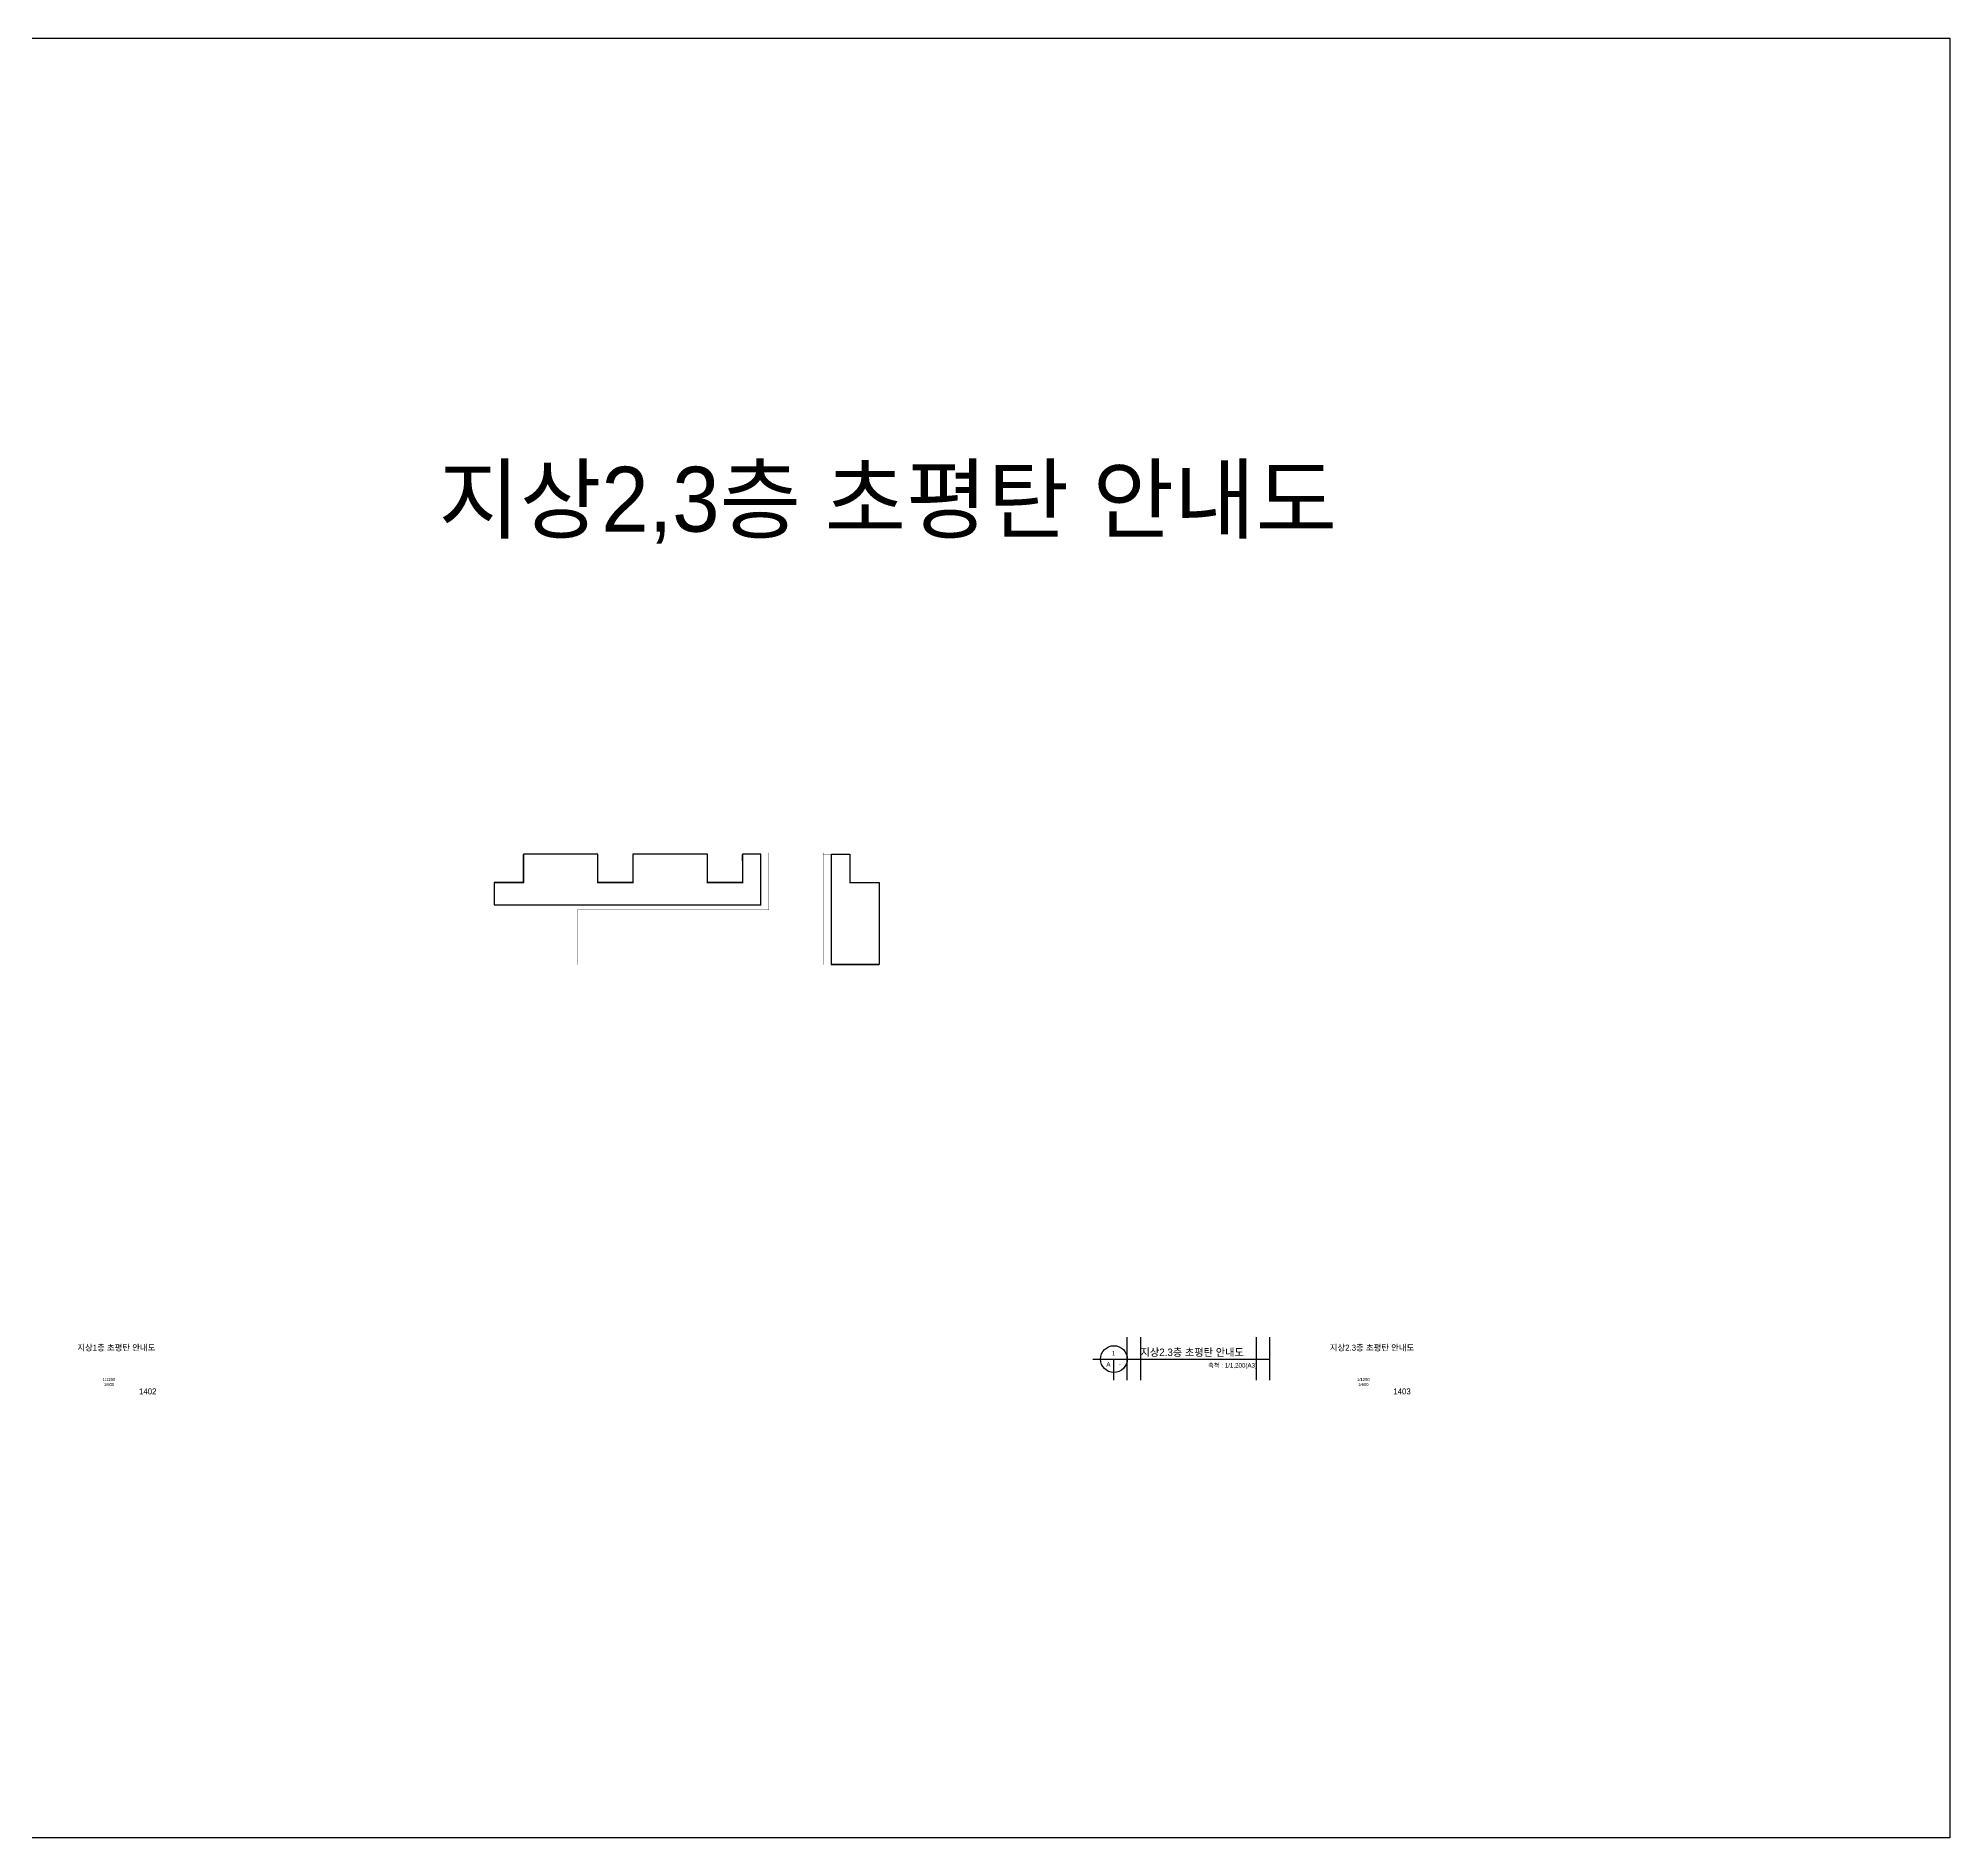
# Model space of a CAD drawing. Header units: millimetres. Extents: x 9435661 to 11303436, y 2538925 to 3262264.
# Drawn here: x 10535345 to 11303436, y 2538925 to 3262264 of the extents above; entities that cross this region are included whole.
import ezdxf
from ezdxf.enums import TextEntityAlignment as Align

# ---------------------------------------------------------------- set-up
doc = ezdxf.new("R2010")
doc.units = ezdxf.units.MM
doc.header["$LTSCALE"] = 1000
doc.header["$MEASUREMENT"] = 0
doc.linetypes.add('03 단지-0902$0$HIDDEN', pattern=[0.375, 0.25, -0.125])
doc.layers.get('DEFPOINTS').update_dxf_attribs({"color": 117, "linetype": 'CONTINUOUS'})
for name, color, linetype in [('A-TIT', 2, 'CONTINUOUS'), ('A-TXT-5.0', 3, 'CONTINUOUS'), ('AREA_초평탄', 4, 'CONTINUOUS'), ('CJ_Angle Joint', 5, '03 단지-0902$0$HIDDEN'), ("CON'C", 2, 'CONTINUOUS'), ('FORM', 7, 'CONTINUOUS'), ('SYM-2', 7, 'CONTINUOUS'), ('TEX', 3, 'CONTINUOUS'), ('TEX-SYM', 3, 'CONTINUOUS')]:
    doc.layers.add(name, color=color, linetype=linetype)
doc.styles.add('돋움', font='Dotum.ttf', dxfattribs={"width": 0.9})

msp = doc.modelspace()

# ---------------------------------------------------------------- linework, layer by layer
at = {"layer": 'A-TIT'}
for p, q in [((10959150, 2731313), (11030285, 2731313)), ((10967550, 2722913), (10967550, 2731313))]:
    msp.add_line(p, q, dxfattribs=at)
msp.add_circle((10967550, 2731313), 5400, dxfattribs=at)
at = {"layer": 'AREA_초평탄', "color": 4, "ltscale": 3}
for points in [[(10825703, 2934285), (10818303, 2934285), (10818353, 2922885), (10804203, 2922885), (10804203, 2934285), (10774303, 2934285), (10774303, 2922884), (10760203, 2922885), (10760203, 2934285), (10730303, 2934285), (10730303, 2922885), (10718503, 2922885), (10718503, 2913885), (10825703, 2913885)], [(10854103, 2934285), (10861503, 2934285), (10861503, 2922885), (10873303, 2922885), (10873303, 2889885), (10854103, 2889885)]]:
    msp.add_lwpolyline(points, close=True, dxfattribs=at)
at = {"layer": 'AREA_초평탄', "color": 4, "ltscale": 3, "const_width": 100}
msp.add_lwpolyline([(10854103, 2934285), (10850503, 2934285)], dxfattribs=at)
at = {"layer": 'CJ_Angle Joint', "color": 5, "ltscale": 8, "const_width": 500}
for points in [[(10718503, 2922885), (10730303, 2922885), (10730303, 2934285)], [(10825703, 2934267), (10825703, 2913885), (10749103, 2913867), (10718503, 2913885)], [(10760203, 2934285), (10760202, 2922885), (10774303, 2922885), (10774303, 2934285)], [(10804203, 2934285), (10804203, 2922885), (10818353, 2922885), (10818303, 2934285)], [(10854103, 2934285), (10854103, 2889885), (10873303, 2889885)], [(10861503, 2934285), (10861503, 2922885), (10873303, 2922885)]]:
    msp.add_lwpolyline(points, dxfattribs=at)
at = {"layer": "CON'C", "color": 4, "ltscale": 3}
msp.add_lwpolyline([(9435661, 3262264), (11303436, 3262264), (11303436, 2538925), (9435661, 2538925)], close=True, dxfattribs=at)
at = {"layer": "CON'C", "color": 8, "ltscale": 3, "const_width": 100}
msp.add_lwpolyline([(10850903, 2934885), (10850903, 2889885), (10751903, 2889885), (10751903, 2911885), (10828903, 2911885), (10828903, 2934885)], close=True, dxfattribs=at)
at = {"layer": 'DEFPOINTS', "linetype": 'ByBlock'}
for p, q in [((10972950, 2722913), (10972950, 2740167)), ((10978350, 2722913), (10978350, 2740167)), ((11024885, 2722913), (11024885, 2740167)), ((11030285, 2722913), (11030285, 2740167))]:
    msp.add_line(p, q, dxfattribs=at)

# ---------------------------------------------------------------- texts
at = {"layer": 'A-TXT-5.0', "style": '돋움'}
msp.add_text('지상2.3층 초평탄 안내도', height=3000, dxfattribs=at).set_placement((10978276, 2732573))
msp.add_text('축척 : 1/1,200(A3)', height=1800, dxfattribs=at).set_placement((11025101, 2728810), align=Align.MIDDLE_RIGHT)
at = {"layer": 'FORM', "color": 7, "style": '돋움'}
msp.add_text('지상2,3층 초평탄 안내도', height=26086.8, dxfattribs=at).set_placement((11057192, 3063926), align=Align.RIGHT)
at = {"layer": 'SYM-2', "color": 3, "style": '돋움'}
for s, p in [('1', (10967462, 2733722)), ('A', (10965378, 2729242)), ('-', (10969937, 2729207))]:
    msp.add_text(s, height=1800, dxfattribs=at).set_placement(p, align=Align.MIDDLE_CENTER)
at = {"layer": 'TEX', "style": '돋움'}
msp.add_text('(용접이형 철망 상하 Ø6 100x100)', height=30, dxfattribs=at).set_placement((10546145, 2971230), align=Align.MIDDLE_LEFT)
at = {"layer": 'TEX-SYM', "style": '돋움'}
for s, height, p in [('지상1층 초평탄 안내도', 2400, (10566734, 2735928)), ('지상2.3층 초평탄 안내도', 2400, (11071285, 2735928)), ('1/1200', 1200, (10563782, 2723090)), ('1/600', 1200, (10563782, 2721126)), ('1402', 2400, (10579349, 2718343)), ('1/1200', 1200, (11067782, 2723090)), ('1/600', 1200, (11067782, 2721126)), ('1403', 2400, (11083349, 2718343))]:
    msp.add_text(s, height=height, dxfattribs=at).set_placement(p, align=Align.MIDDLE_CENTER)

doc.saveas('drawing.dxf')
